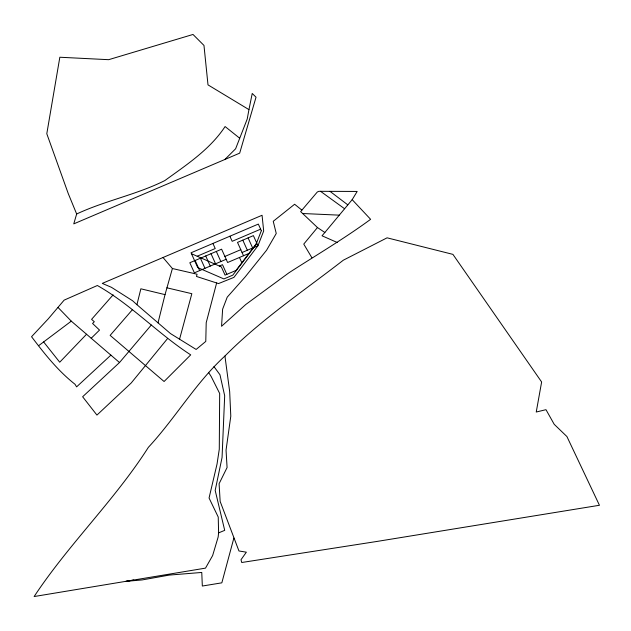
<?xml version="1.0" encoding="UTF-8"?>
<svg xmlns="http://www.w3.org/2000/svg" width="631" height="631" viewBox="0 0 631 631"><rect width="100%" height="100%" fill="white"/><g stroke="black" fill="none" stroke-linecap="round" stroke-linejoin="round"><path stroke-width="0.95" d="M208.522 372.345L211.251 376.668L219.675 393.484L219.28 449.209L217.04 464.022L209.058 498.017L218.231 517.049L218.61 532.887L218.152 537.02L212.631 555.58L205.501 568.129L34.129 596.54C68.7 544.174 114.605 500.28 148.38 447.316C175.41 418.164 195.563 382.962 224.936 356.018C260.784 319.846 303.211 291.285 343.319 260.201L387.079 237.824L452.924 254.372L541.627 381.976L536.24 412.027L545.989 409.677L554.215 424.324L566.914 436.542L599.45 505.273L376.581 541.508L241.728 562.505L240.995 559.736L246.358 552.18L238.952 550.973L220.156 501.448L219.099 483.717L227.081 467.539L226.048 450.14L230.796 416.176L229.676 391.638L224.936 356.018M248.953 109.62L247.218 119.038L235.615 148.782L224.849 159.493L73.756 223.879L76.659 213.996L68.227 193.504L46.797 133.748L59.835 57.24L108.65 59.685L193.007 34.46L203.971 45.432L208.001 84.877L248.953 109.62L252.226 93.459L256.028 97.198L239.685 153.144L224.849 159.493M216.63 282.964L206.211 322.686L205.777 341.41L196.138 349.448L170.48 333.57L136.927 304.686L140.863 288.801L165.03 294.63L172.397 268.522L163.019 257.503M158.018 322.835L165.03 294.63M179.63 338.973L191.84 293.699L166.907 287.807M233.872 538.062L221.836 582.831L202.33 586.033L201.762 572.451L169.313 575.078L142.109 579.936L125.9 581.348L133.819 580.015M352.177 199.672L357.17 191.445L318.947 191.311L317.322 191.99L300.64 211.614L317.464 227.546L324.862 232.476L352.177 199.672L370.61 219.312C344.329 238.621 316.202 255.161 288.935 272.781L245.767 304.505L221.552 326.29L222.625 309.182L227.215 297.162L245.207 276.875L266.597 250.191L276.252 233.486L273.239 221.3L294.622 204.255L301.87 210.115M256.273 243.74L236.01 270.439L225.054 275.108L221.371 266.945L191.469 253.709M132.336 309.782L110.141 335.376L164.084 381.503L190.712 354.867C158.097 333.783 131.256 304.663 97.355 285.504L64.133 300.135L48.319 318.789L31.55 336.709C44.564 353.873 57.949 370.847 75.01 384.255L76.603 386.866L110.882 355.135M167.578 338.539L131.209 382.985L96.937 415.088L82.637 396.749L119.511 362.533L151.298 325.028M317.464 227.546L303.756 244.094L311.88 257.724M324.862 232.476L322.023 235.789L337.238 242.493M113.13 294.858L91.574 319.357L94.319 321.723L92.56 323.458L99.517 330.076L91.211 338.255M86.55 334.249L59.724 362.21L43.634 341.939M38.665 345.662L71.287 321.155L119.511 362.533M197.235 256.21L215.218 248.543L212.923 243.448M260.627 229.179L232.176 241.31L229.873 236.223M224.888 256.454L240.782 249.679M226.166 259.286L194.38 272.837L189.828 262.741L221.607 249.19L227.625 262.512L248.914 253.433M242.059 252.51L257.953 245.735L263.679 231.001L262.062 215.274L102.285 283.398L111.442 287.318L132.597 300.758L136.927 304.686M219.32 266.053L222.506 264.697L226.86 274.343M218.61 532.887L224.707 530.348L215.179 490.405L222.057 457.499L224.683 395.771L219.967 374.743L213.964 366.603M76.659 213.996C105.259 200.603 136.714 194.663 164.88 180.545C186.705 164.707 210.028 149.437 225.093 126.547L239.622 138.165M302.651 213.515L339.17 215.147M172.397 268.522L197.061 274.209L196.486 276.457L218.523 283.579L233.935 277.38L257.945 245.735L253.394 235.631L237.501 242.407L243.519 255.736M320.54 191.311L344.558 208.719M329.989 191.351L347.744 204.807M58.084 307.502L71.287 321.155M248.101 237.895L252.652 247.991M242.801 240.151L247.352 250.247M239.457 257.472L241.847 262.756M216.315 251.446L220.866 261.542M211.014 253.701L215.573 263.805M205.722 255.965L210.273 266.061M200.421 258.221L204.972 268.317M195.121 260.477L199.68 270.581M261.329 230.733L255.902 244.702L232.8 275.14L223.91 278.934L197.724 267.583L191.051 252.779L258.331 224.084L261.329 230.733"/></g></svg>
